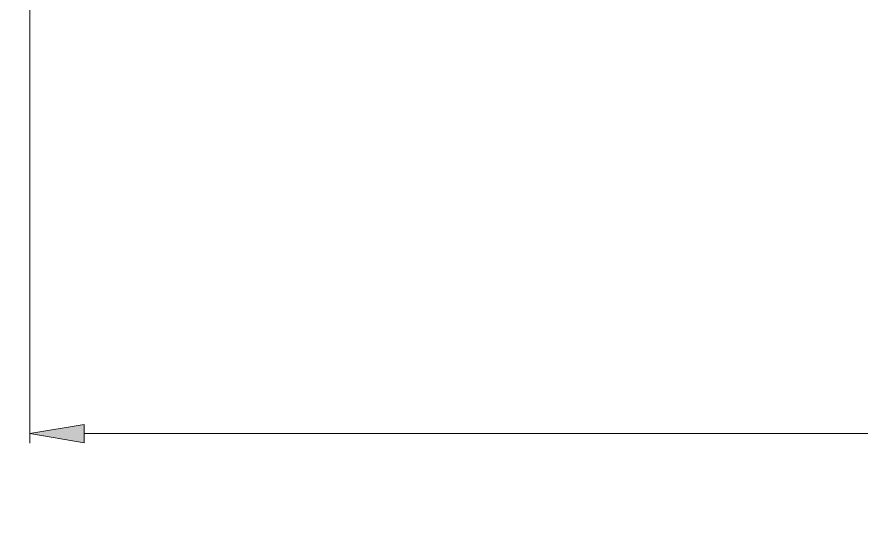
# Model space of a CAD drawing. Header units: inches. Extents: x 0.54 to 10.46, y 0.74 to 7.76.
# Drawn here: x 0.938 to 1.69, y 4.159 to 4.609 of the extents above; entities that cross this region are included whole.
import ezdxf

# ---------------------------------------------------------------- set-up
doc = ezdxf.new("R2010")
doc.units = ezdxf.units.IN
doc.header["$MEASUREMENT"] = 0
doc.layers.add('BG', color=7, linetype='Continuous')
doc.layers.add('MCG-INT-4FT', color=7, linetype='Continuous')

# ---------------------------------------------------------------- blocks, each defined once
blk = doc.blocks.new('block 3')
at = {"layer": 'BG', "true_color": 0xffffff}
h = blk.add_hatch(color=7, dxfattribs=at)
h.dxf.hatch_style = 2
edge = h.paths.add_edge_path()
edge.add_spline(control_points=[(10.29599, 0.90612), (10.29599, 0.90612), (0.87112, 0.90612), (0.87112, 0.90612), (0.87016, 0.90612), (0.86938, 0.90689), (0.86938, 0.90785), (0.86938, 0.90785), (0.86938, 7.59215), (0.86938, 7.59215), (0.86938, 7.59311), (0.87016, 7.59389), (0.87112, 7.59389), (0.87112, 7.59389), (10.29599, 7.59389), (10.29599, 7.59389), (10.29696, 7.59389), (10.29773, 7.59311), (10.29773, 7.59215), (10.29773, 7.59215), (10.29773, 0.90785), (10.29773, 0.90785), (10.29773, 0.90689), (10.29696, 0.90612), (10.29599, 0.90612)], knot_values=[0, 0, 0, 0, 1, 1, 1, 2, 2, 2, 3, 3, 3, 4, 4, 4, 5, 5, 5, 6, 6, 6, 7, 7, 7, 8, 8, 8, 8], degree=3, periodic=1)
h.paths.add_polyline_path([(0.87286, 0.90959), (10.29426, 0.90959), (10.29426, 7.59042), (0.87286, 7.59042)])
at = {"layer": 'BG', "lineweight": 0}
blk.add_open_spline([(10.29599, 0.90612), (10.29599, 0.90612), (0.87112, 0.90612), (0.87112, 0.90612), (0.87016, 0.90612), (0.86938, 0.90689), (0.86938, 0.90785), (0.86938, 0.90785), (0.86938, 7.59215), (0.86938, 7.59215), (0.86938, 7.59311), (0.87016, 7.59389), (0.87112, 7.59389), (0.87112, 7.59389), (10.29599, 7.59389), (10.29599, 7.59389), (10.29696, 7.59389), (10.29773, 7.59311), (10.29773, 7.59215), (10.29773, 7.59215), (10.29773, 0.90785), (10.29773, 0.90785), (10.29773, 0.90689), (10.29696, 0.90612), (10.29599, 0.90612)], degree=3, knots=[0, 0, 0, 0, 1, 1, 1, 2, 2, 2, 3, 3, 3, 4, 4, 4, 5, 5, 5, 6, 6, 6, 7, 7, 7, 8, 8, 8, 8], dxfattribs=at)
blk = doc.blocks.new('block 2')
at = {"layer": 'BG'}
blk.add_blockref('block 3', (0, 0), dxfattribs=at)
blk = doc.blocks.new('block 69')
at = {"layer": 'BG', "true_color": 0xffffff}
h = blk.add_hatch(color=7, dxfattribs=at)
h.dxf.hatch_style = 2
edge = h.paths.add_edge_path()
edge.add_spline(control_points=[(10.46309, 0.739), (10.46309, 0.739), (0.53691, 0.739), (0.53691, 0.739), (0.53595, 0.739), (0.53517, 0.73978), (0.53517, 0.74074), (0.53517, 0.74074), (0.53517, 7.75926), (0.53517, 7.75926), (0.53517, 7.76022), (0.53595, 7.761), (0.53691, 7.761), (0.53691, 7.761), (10.46309, 7.761), (10.46309, 7.761), (10.46406, 7.761), (10.46483, 7.76022), (10.46483, 7.75926), (10.46483, 7.75926), (10.46483, 0.74074), (10.46483, 0.74074), (10.46483, 0.73978), (10.46406, 0.739), (10.46309, 0.739)], knot_values=[0, 0, 0, 0, 1, 1, 1, 2, 2, 2, 3, 3, 3, 4, 4, 4, 5, 5, 5, 6, 6, 6, 7, 7, 7, 8, 8, 8, 8], degree=3, periodic=1)
h.paths.add_polyline_path([(0.53864, 0.74248), (10.46136, 0.74248), (10.46136, 7.75752), (0.53864, 7.75752)])
at = {"layer": 'BG', "lineweight": 0}
blk.add_open_spline([(10.46309, 0.739), (10.46309, 0.739), (0.53691, 0.739), (0.53691, 0.739), (0.53595, 0.739), (0.53517, 0.73978), (0.53517, 0.74074), (0.53517, 0.74074), (0.53517, 7.75926), (0.53517, 7.75926), (0.53517, 7.76022), (0.53595, 7.761), (0.53691, 7.761), (0.53691, 7.761), (10.46309, 7.761), (10.46309, 7.761), (10.46406, 7.761), (10.46483, 7.76022), (10.46483, 7.75926), (10.46483, 7.75926), (10.46483, 0.74074), (10.46483, 0.74074), (10.46483, 0.73978), (10.46406, 0.739), (10.46309, 0.739)], degree=3, knots=[0, 0, 0, 0, 1, 1, 1, 2, 2, 2, 3, 3, 3, 4, 4, 4, 5, 5, 5, 6, 6, 6, 7, 7, 7, 8, 8, 8, 8], dxfattribs=at)
blk = doc.blocks.new('block 68')
at = {"layer": 'BG'}
blk.add_blockref('block 69', (0, 0), dxfattribs=at)
blk = doc.blocks.new('block 2525')
at = {"layer": 'MCG-INT-4FT', "color": 179, "lineweight": 5, "true_color": 0x231f20}
blk.add_lwpolyline([(0.94915, 4.68303), (0.94915, 4.22888)], dxfattribs=at)
blk = doc.blocks.new('block 2526')
at = {"layer": 'MCG-INT-4FT', "color": 179, "lineweight": 5, "true_color": 0x231f20}
blk.add_lwpolyline([(9.3018, 4.23752), (0.99754, 4.23752)], dxfattribs=at)
blk = doc.blocks.new('block 2528')
at = {"layer": 'MCG-INT-4FT', "true_color": 0x231f20}
h = blk.add_hatch(color=179, dxfattribs=at)
h.dxf.hatch_style = 2
h.paths.add_polyline_path([(0.99754, 4.24559), (0.94915, 4.23752), (0.99754, 4.22946)])
at = {"layer": 'MCG-INT-4FT', "lineweight": 0}
blk.add_lwpolyline([(0.99754, 4.24559), (0.94915, 4.23752), (0.99754, 4.22946), (0.99754, 4.24559)], dxfattribs=at)
blk = doc.blocks.new('block 2587')
at = {"layer": 'MCG-INT-4FT', "color": 7, "lineweight": 5, "true_color": 0xffffff}
blk.add_lwpolyline([(0.94915, 4.23752), (0.94915, 4.23752)], dxfattribs=at)

msp = doc.modelspace()

# ---------------------------------------------------------------- block references
at = {"layer": 'BG'}
for name in ['block 68', 'block 2']:
    msp.add_blockref(name, (0, 0), dxfattribs=at)
at = {"layer": 'MCG-INT-4FT'}
for name in ['block 2525', 'block 2528', 'block 2587', 'block 2526']:
    msp.add_blockref(name, (0, 0), dxfattribs=at)

doc.saveas('drawing.dxf')
